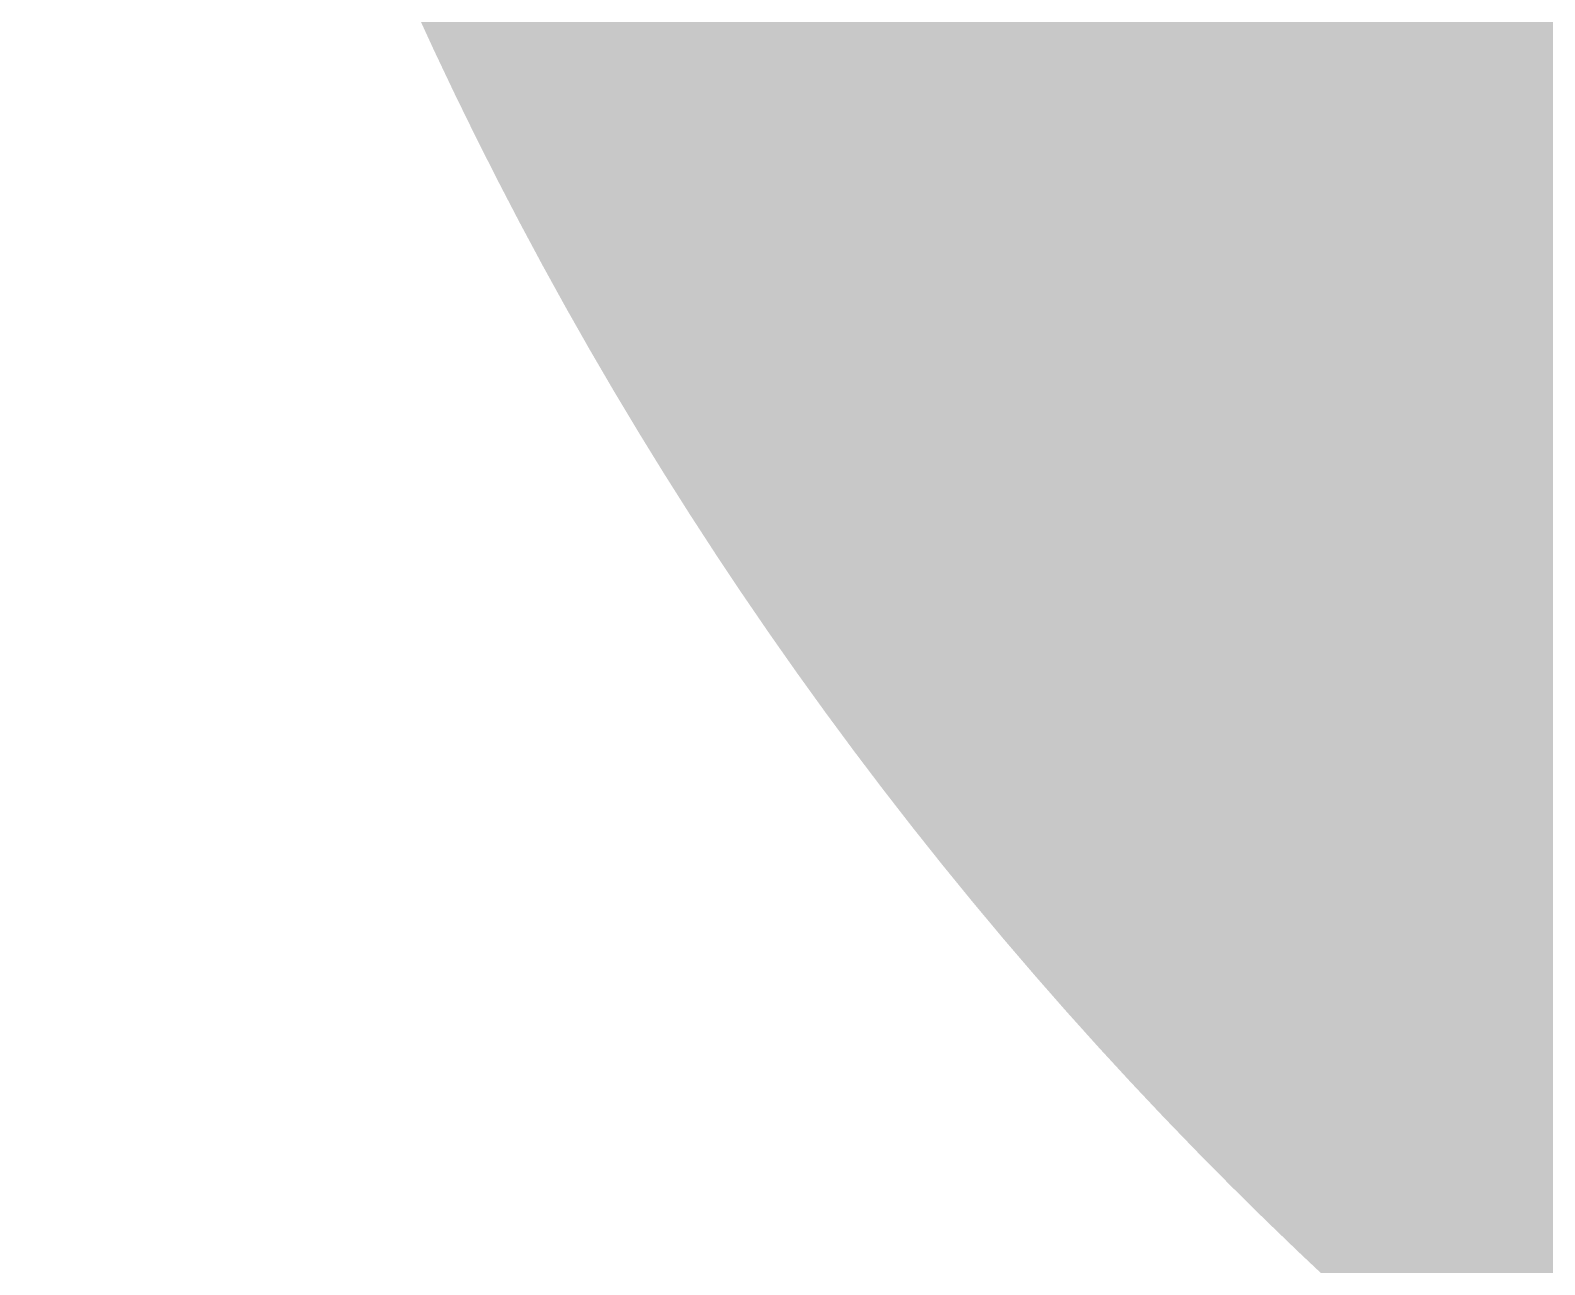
# Model space of a CAD drawing. Header units: inches. Extents: x -2 to 289, y -4 to 187.
# Drawn here: x 37.962 to 38.551, y -0.751 to -0.271 of the extents above; entities that cross this region are included whole.
import ezdxf

# ---------------------------------------------------------------- set-up
doc = ezdxf.new("R2010")
doc.units = ezdxf.units.IN
for name, color, linetype in [('Bottom Layer', 5, 'Continuous'), ('Bottom Solder', 6, 'Continuous'), ('Layer 1', 16, 'Continuous'), ('Layer 2', 76, 'Continuous'), ('Multi-Layer', 9, 'Continuous'), ('Top Layer', 1, 'Continuous'), ('Top Solder', 216, 'Continuous')]:
    doc.layers.add(name, color=color, linetype=linetype)

# ---------------------------------------------------------------- blocks, each defined once
blk = doc.blocks.new('DB2ERM_5_08_14P_GN_215')
at = {"layer": 'Bottom Layer'}
h = blk.add_hatch(color=5, dxfattribs=at)
edge = h.paths.add_edge_path()
edge.add_arc((-27.94, 0), 1.5, 0, 360)
at = {"layer": 'Bottom Solder'}
h = blk.add_hatch(color=6, dxfattribs=at)
edge = h.paths.add_edge_path()
edge.add_arc((-27.94, 0), 1.5508, 0, 360)
at = {"layer": 'Layer 1'}
h = blk.add_hatch(color=16, dxfattribs=at)
edge = h.paths.add_edge_path()
edge.add_arc((-27.94, 0), 1.5, 0, 360)
at = {"layer": 'Layer 2'}
h = blk.add_hatch(color=76, dxfattribs=at)
edge = h.paths.add_edge_path()
edge.add_arc((-27.94, 0), 1.5, 0, 360)
at = {"layer": 'Multi-Layer'}
h = blk.add_hatch(color=9, dxfattribs=at)
edge = h.paths.add_edge_path()
edge.add_arc((-27.94, 0), 1.5, 0, 360)
at = {"layer": 'Top Layer'}
h = blk.add_hatch(color=1, dxfattribs=at)
edge = h.paths.add_edge_path()
edge.add_arc((-27.94, 0), 1.5, 0, 360)
at = {"layer": 'Top Solder'}
h = blk.add_hatch(color=216, dxfattribs=at)
edge = h.paths.add_edge_path()
edge.add_arc((-27.94, 0), 1.5508, 0, 360)

msp = doc.modelspace()

# ---------------------------------------------------------------- linework, layer by layer
at = {"layer": 'Top Layer', "const_width": 0.508}
msp.add_lwpolyline([(37.94797, -1.72922), (39.52503, -0.15216)], dxfattribs=at)

# ---------------------------------------------------------------- block references
msp.add_blockref('DB2ERM_5_08_14P_GN_215', (67.46503, 0.37646))

doc.saveas('drawing.dxf')
